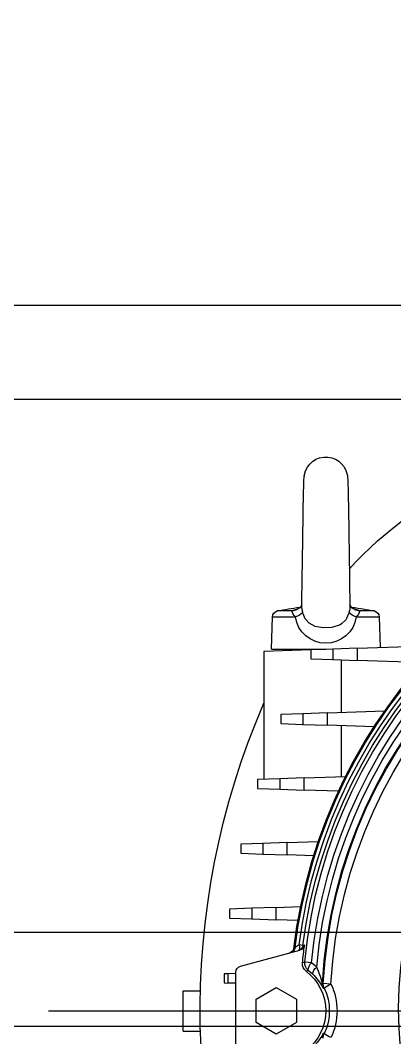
# Model space of a CAD drawing. Header units: millimetres. Extents: x 6561.5 to 6624.8, y 613.4 to 641.4.
# Drawn here: x 6612.1457 to 6612.2412, y 625.2381 to 625.4977 of the extents above; entities that cross this region are included whole.
import ezdxf

# ---------------------------------------------------------------- set-up
doc = ezdxf.new("R2010")
doc.units = ezdxf.units.MM
doc.layers.add('01-HATCH', color=8, linetype='Continuous')

# ---------------------------------------------------------------- blocks, each defined once
blk = doc.blocks.new('A$Cbc02c842')
at = {"ltscale": 5}
for p, q in [((0.3121974660627984, 0.2603895646868182), (0.3159112211899355, 0.2603895646868182)), ((0.3332555018153016, 0.2603895646868182), (0.3369692587277768, 0.2603895646868182)), ((0.3109456823278833, 0.2588826644056894), (0.3107418528554717, 0.2510987309034931)), ((0.316840387032471, 0.2588826644056894), (0.3109456823278833, 0.2588826644056894)), ((0.3382210424636014, 0.2588826644056894), (0.3323263386748749, 0.2588826644056894)), ((0.3384375290618209, 0.2506153747394251), (0.3382210424636014, 0.2588826644056894)), ((0.3165201933918524, 0.2508969468056534), (0.3002899347632138, 0.2514637199259937)), ((0.3165201933918524, 0.2477740585590595), (0.3165201933918524, 0.2508969468056534)), ((0.3165201933918524, 0.2508969468056534), (0.3227573091610338, 0.2506791419235128)), ((0.3227573091610338, 0.2506791419235128), (0.3227573091610338, 0.2479918634412002)), ((0.3227573091610338, 0.2506791419235128), (0.3283953241300424, 0.2504822581024087)), ((0.3384375290618209, 0.2506153747394251), (0.3245833623952876, 0.2506153747394251)), ((0.3283953241300424, 0.2504822581024087), (0.3283953241300424, 0.2481887472623043)), ((0.3283953241300424, 0.2504822581024087), (0.3404166957291181, 0.2500624625558316)), ((0.3404166957291181, 0.2500624625558316), (0.3404166957291181, 0.2174455961520039)), ((0.2997854900052062, 0.2471896698396563), (0.3165201933918524, 0.2477740585590595)), ((0.3227573091610338, 0.2479918634412002), (0.3165201933918524, 0.2477740585590595)), ((0.3206250290625121, 0.2344759256637303), (0.3206250290625121, 0.2479174025792759)), ((0.3283953241300424, 0.2481887472623043), (0.3227573091610338, 0.2479918634412002)), ((0.3241991825891546, 0.2343511134723144), (0.3095516158230112, 0.2348626177749225)), ((0.3241991825891546, 0.2312282252257205), (0.3241991825891546, 0.2343511134723144)), ((0.3241991825891546, 0.2343511134723144), (0.330436298358336, 0.2341333085901738)), ((0.330436298358336, 0.2341333085901738), (0.330436298358336, 0.2314460301078611)), ((0.330436298358336, 0.2341333085901738), (0.3360743133273445, 0.2339364247690696)), ((0.3360743133273445, 0.2339364247690696), (0.3360743133273445, 0.2316429139289653)), ((0.3122796667159946, 0.2308119865594449), (0.3241991825891546, 0.2312282252257205)), ((0.3206250290625121, 0.2181367363816094), (0.3206250290625121, 0.2311034130343046)), ((0.330436298358336, 0.2314460301078611), (0.3241991825891546, 0.2312282252257205)), ((0.3360743133273445, 0.2316429139289653), (0.330436298358336, 0.2314460301078611)), ((0.3301166939784252, 0.2178052801389754), (0.3195114890770583, 0.21817562205473)), ((0.3301166939784252, 0.2146823918923815), (0.3301166939784252, 0.2178052801389754)), ((0.3301166939784252, 0.2178052801389754), (0.3363538097476066, 0.2175874752569484)), ((0.3363538097476066, 0.2175874752569484), (0.3363538097476066, 0.2149001967745221)), ((0.3363538097476066, 0.2175874752569484), (0.3419918247166152, 0.2173905914357306)), ((0.3419918247166152, 0.2173905914357306), (0.3419918247166152, 0.2150970805956263)), ((0.321344050210655, 0.2143760444216127), (0.3301166939784252, 0.2146823918923815)), ((0.3363538097476066, 0.2149001967745221), (0.3301166939784252, 0.2146823918923815)), ((0.3419918247166152, 0.2150970805956263), (0.3363538097476066, 0.2149001967745221)), ((0.3344353839768246, 0.2012594468056363), (0.3264975990962284, 0.2015366403616667)), ((0.3344353839768246, 0.1981365585591561), (0.3344353839768246, 0.2012594468056363)), ((0.3344353839768246, 0.2012594468056363), (0.340672499746006, 0.2010416419236094)), ((0.340672499746006, 0.2010416419236094), (0.340672499746006, 0.1983543634411831)), ((0.340672499746006, 0.2010416419236094), (0.3463105147150145, 0.2008447581025052)), ((0.3463105147150145, 0.2008447581025052), (0.3463105147150145, 0.1985512472622872)), ((0.3276842793432024, 0.1979008047903221), (0.3344353839768246, 0.1981365585591561)), ((0.340672499746006, 0.1983543634411831), (0.3344353839768246, 0.1981365585591561)), ((0.3463105147150145, 0.1985512472622872), (0.340672499746006, 0.1983543634411831)), ((0.3372614237189282, 0.1847136134722973), (0.3310088178825481, 0.1849319592794814)), ((0.3372614237189282, 0.1815907252258171), (0.3372614237189282, 0.1847136134722973)), ((0.3372614237189282, 0.1847136134722973), (0.3434985394881096, 0.1844958085902704)), ((0.3434985394881096, 0.1844958085902704), (0.3434985394881096, 0.181808530107844)), ((0.3434985394881096, 0.1844958085902704), (0.3491365544571181, 0.1842989247691662)), ((0.3434985394881096, 0.181808530107844), (0.3372614237189282, 0.1815907252258171)), ((0.3491365544571181, 0.1820054139289482), (0.3434985394881096, 0.181808530107844)), ((0.3491365544571181, 0.1842989247691662), (0.3491365544571181, 0.1820054139289482)), ((0.3316788185377391, 0.1813957763570784), (0.3372614237189282, 0.1815907252258171)), ((0.3304163149998658, 0.1750226573539635), (0.3313758931801658, 0.175145728827431)), ((0.3463681592168086, 0.1697312008430458), (0.3311798222086964, 0.1738009034787069)), ((0.326916857225342, 0.1694814423865978), (0.3282188556897836, 0.1706228386663611)), ((0.3282188556897836, 0.1706228386663611), (0.3299702835258813, 0.1707910909053112)), ((0.3299702835258813, 0.1707910909053112), (0.3305302433357156, 0.1705431585660904)), ((0.3290769338539121, 0.1686996579942956), (0.3279719753393238, 0.1677374483603558)), ((0.3296002619611045, 0.1684292356974879), (0.3290769338539121, 0.1686996579942956)), ((0.3475416957292055, 0.1484650204134255), (0.3475416957292055, 0.1682018182847855)), ((0.3475416957292055, 0.1678575967991378), (0.3495571924297565, 0.1677872141033845)), ((0.3495571924297565, 0.1677872141033845), (0.3495571924297565, 0.1654254579280519)), ((0.3495571924297565, 0.1677872141033845), (0.3505343377812551, 0.1677530914358272)), ((0.3505343377812551, 0.1677530914358272), (0.3505343377812551, 0.1654595805956092)), ((0.3232719024556445, 0.1651771108797107), (0.3252324869292806, 0.165286214903233)), ((0.3252277914209571, 0.1640854481956353), (0.3250072939511028, 0.1641372743462739)), ((0.3252324869292806, 0.165286214903233), (0.3254566926964344, 0.1652409581823235)), ((0.3372500290618063, 0.1642753158694745), (0.3321041957290163, 0.1613043676092616)), ((0.3423958623955059, 0.1613043676092616), (0.3372500290618063, 0.1642753158694745)), ((0.3475416957292055, 0.1653550752322985), (0.3495571924297565, 0.1654254579280519)), ((0.3505343377812551, 0.1654595805956092), (0.3495571924297565, 0.1654254579280519)), ((0.3321041957290163, 0.1613043676092616), (0.3321041957290163, 0.1553624710888357)), ((0.3423958623955059, 0.1553624710888357), (0.3423958623955059, 0.1613043676092616)), ((0.3610000290620974, 0.1634792526824072), (0.3565789552533261, 0.1634792526824072)), ((0.3610000290620974, 0.1583334193490487), (0.3610000290620974, 0.1634792526824072)), ((0.3610000290620974, 0.1583334193490487), (0.3566458623956805, 0.1583334193490487)), ((0.3610000290620974, 0.1531875860156902), (0.3610000290620974, 0.1583334193490487)), ((0.3321041957290163, 0.1553624710888357), (0.3372500290618063, 0.1523915228286228)), ((0.3372500290618063, 0.1523915228286228), (0.3423958623955059, 0.1553624710888357)), ((0.3610000290620974, 0.1531875860156902), (0.3565789552533261, 0.1531875860156902)), ((0.3250072939511028, 0.1525295643519371), (0.3252277914209571, 0.152581390502462))]:
    blk.add_line(p, q, dxfattribs=at)
at = {"ltscale": 0.5}
blk.add_line((0.3953048170499187, 0.1583334193490487), (0.01134648371703406, 0.1583334193490487), dxfattribs=at)
at = {"ltscale": 5, "flags": 128}
for points in [[(0.3191549859341194, 0.2952718501057348), (0.319058301314044, 0.2946789942041619), (0.3189909282202734, 0.2938014466597565), (0.3189431670900831, 0.2927178064483655), (0.3189083344761912, 0.2915973844837367), (0.3188747760179922, 0.2901936694865412), (0.3188491430230442, 0.2889236216848872), (0.3188232824024908, 0.2874994137657154), (0.3187830949202635, 0.2850355437061012), (0.3187413856587682, 0.2822136133219715), (0.3186988283989649, 0.2791354884588486), (0.3186559242624298, 0.275918058880336), (0.3186180400600733, 0.2730570744860756), (0.3185847233128243, 0.2705800977777812), (0.3185488972851545, 0.2680099948107113), (0.3185118713593056, 0.2655101114197009), (0.3184932049045983, 0.2643272352628969), (0.3184738035108694, 0.2631619051371104), (0.3184517652246086, 0.2619166446807526)], [(0.3307160988890701, 0.2618669935034745), (0.3307158422051089, 0.2618801870347056), (0.3306945996730519, 0.2630647346618957), (0.3306743842024389, 0.264273852074723), (0.3306347101881784, 0.2668471228041085), (0.3305960601330753, 0.2695571768178411), (0.3305595113008621, 0.2722457553257414), (0.3305263646846015, 0.2747408417370139), (0.3304914413913593, 0.2773780771491943), (0.3304505359340055, 0.2804099779137346), (0.330408910651613, 0.2833527309117585), (0.3303715562835805, 0.2858053402952123), (0.33034863218586, 0.2871978048455617), (0.3303192015930563, 0.2888251095290002), (0.330277854706992, 0.2907250316380328), (0.3302358317316703, 0.292193757189068), (0.3301802889202463, 0.2935701476145027), (0.3301057821456652, 0.2946635527561625), (0.3300047382610956, 0.2953054111938513)], [(0.3159112211899355, 0.2603895646868182), (0.3174161999388616, 0.2609038553092091), (0.3175427224662144, 0.2609304049992147)], [(0.3186731828138818, 0.2600356906193042), (0.3187645889777286, 0.2596619539055496), (0.3192729747372596, 0.2584489761302962), (0.3194604354860076, 0.2581628709675101), (0.3205604598272203, 0.2571032494616361), (0.3209636059311833, 0.2568579554553594), (0.3230275079988587, 0.2561576436615383), (0.3252819752481173, 0.2560488809925232), (0.3273022022842724, 0.2564598281814483), (0.3288039519668473, 0.2572441203998892), (0.3298700214065775, 0.2584097833579904), (0.3304030955571307, 0.2596654058151557), (0.3304935428061526, 0.2600356816465705)], [(0.3304935428061526, 0.2600356816465705), (0.3306931680237994, 0.2612934294580214), (0.3307033059347759, 0.2618670928874849)], [(0.3316018654625168, 0.2609270302470463), (0.3318471193053938, 0.2608776695253141), (0.3332555018153016, 0.2603895646868182)], [(0.3300187930537959, 0.1751273835710094), (0.3301053202233106, 0.1751045889959073), (0.3304163149998658, 0.1750226573539635)], [(0.3313758931801658, 0.175145728827431), (0.3313283279696861, 0.1748754803357429), (0.3313015162441388, 0.1746162259295829), (0.3312963037599275, 0.1743761435758984), (0.3313128549382327, 0.174162806474726), (0.33135064768544, 0.1739829441693814), (0.3314084898622696, 0.1738422302681215), (0.3314845568841065, 0.1737451034752553), (0.3315764492792823, 0.1736946275754576)], [(0.3324328705632524, 0.1744912572060571), (0.3325191538490344, 0.1744685146803135), (0.3326712228401902, 0.174428431337958)], [(0.3254566926964344, 0.1652409581823235), (0.3254740398290323, 0.1652879397760785), (0.3254976499322311, 0.1653748317194754), (0.3256242798427138, 0.1658679897645357), (0.3259703518936021, 0.1670814917361554), (0.326704211270453, 0.1690305876219895), (0.326916857225342, 0.1694814423865978)], [(0.3279719753393238, 0.1677374483603558), (0.3275793936093123, 0.1673395721267639), (0.3262069538134256, 0.1656490000711415), (0.3255492297350884, 0.1646147687527559), (0.3253066147292429, 0.1641978138086984), (0.3252277914209571, 0.1640854481956353)], [(0.3252277914209571, 0.152581390502462), (0.3252385082344063, 0.1525733987122635), (0.3253808960673723, 0.1523420223057315), (0.3256369117145823, 0.1519041737881821), (0.326098121523728, 0.1511785066692823), (0.3266912466908707, 0.1503593167706754), (0.3279719753393238, 0.1489293903377416)]]:
    blk.add_lwpolyline(points, dxfattribs=at)
at = {"ltscale": 5}
for centre, radius, start, end in [((0.3245833623952876, 0.2941570414060948), 0.005541666666663492, 0, 168.5932544934393), ((0.2386630326320756, 0.1967047562521316), 0.1092499999999369, 42.91628040426706, 64.35719102762226), ((0.20029169572922, 0.1583334193490487), 0.1333958333332563, 6.816609940236508, 83.12945371587978), ((0.20029169572922, 0.1583334193490487), 0.1331253762842723, 6.97135393454006, 83.02864602979899), ((0.20029169572922, 0.1583334193490487), 0.1311904996773083, 7.308616219228536, 82.69138375835804), ((0.20029169572922, 0.1583334193490487), 0.1321579379807889, 7.308616219228536, 82.69138375835804), ((0.20029169572922, 0.1583334193490487), 0.1285161004811676, 5.487323550545765, 84.5126764764082), ((0.20029169572922, 0.1583334193490487), 0.1302755913958649, 5.487323550545765, 84.5126764764082), ((0.20029169572922, 0.1583334193490487), 0.1253554568359062, 3.158804521976176, 86.84119548531571), ((0.20029169572922, 0.1583334193490487), 0.1251340987575032, 3.185151804301221, 86.81484819750438), ((0.20029169572922, 0.1583334193490487), 0.1271149477506036, 5.031322566690609, 84.96867746321706), ((0.20029169572922, 0.1583334193490487), 0.1231704808802888, 3.185151804301221, 86.81484819750438), ((0.20029169572922, 0.1583334193490487), 0.1056855187303239, 200.5776930267063, 110.3864641445304), ((0.3125284730924704, 0.2588412175709323), 0.001583333333332581, 102.0670999493467, 178.500000002343), ((0.3245833623952876, 0.2024522244490186), 0.05924648362378004, 96.49910984566829, 102.0670999493467), ((0.3156706800430129, 0.2640167061925354), 0.003635108739225935, 273.7941286130951, 294.8601197001697), ((0.3192817666424617, 0.2614279525053576), 0.003526871972924326, 197.1228662172012, 226.1937142897799), ((0.3154602600454837, 0.2631096245368667), 0.004446565241896403, 288.0821605568837, 316.2664799126582), ((0.3163854141041611, 0.2627866924802333), 0.002213946521856682, 291.0786842968538, 339.3429165768376), ((0.3239615136701559, 0.2615780177169995), 0.005508649210258182, 176.482436908295, 196.2591788871673), ((0.3337064680501953, 0.263109652495416), 0.00444659256066379, 223.7338419082517, 251.9179219846758), ((0.3326485904165111, 0.2626659689356643), 0.002047944495754192, 198.8014627416403, 253.3751862488264), ((0.3245833623952876, 0.2024522244490186), 0.05924648362378004, 77.93290005065332, 83.49014091491716), ((0.3334964732332537, 0.2640191321245879), 0.00363755783592531, 246.5316891555888, 266.2016374179397), ((0.3298476838183433, 0.261450930585454), 0.003569274585790404, 313.9827835620701, 342.7007848632481), ((0.3366382516990143, 0.2588412175709323), 0.001583333333332581, 1.499999997656962, 77.93290005065332), ((0.324583362853673, 0.2599433477683419), 0.007815287823746154, 187.8002005432504, 352.1997994567496), ((0.2386630326320756, 0.1967047562521316), 0.1092499999999369, 29.37300070030554, 29.56832058364938), ((0.1587291957287107, 0.1583334193490487), 0.1979166666665523, 334.3571910570085, 23.36457501485967), ((0.20029169572922, 0.1583334193490487), 0.1308096212613747, 5.355770690941233, 7.376264792467309), ((0.331589587339522, 0.1753309063360007), 0.0015839243055035, 187.3825018767154, 255.0069147458836), ((0.3319862403607203, 0.1752233583566181), 0.001582702287747449, 187.2852392186032, 254.9940938300684), ((0.4436127863020829, 0.3552285416365635), 0.2121955222122602, 238.0667119071921, 238.4023925881596), ((0.3340039572196929, 0.1746827209703383), 0.001582710224466027, 186.9482079868934, 254.994048306666), ((0.3342436076475224, 0.1746198331679238), 0.001583991364581305, 186.9403037399717, 255.0050893187334), ((0.325161757196156, 0.1672284343636079), 0.002855944898600703, 10.26665759370525, 52.0813019654474), ((0.3262926592799431, 0.1686103974270168), 0.002785705001222448, 1.836206397320094, 46.254412186624), ((0.327605173416714, 0.1705648286679775), 0.002375908336765177, 308.2761050647215, 5.464666541002158), ((0.3281665314009388, 0.1703215045228603), 0.002374081848987358, 307.1504103858303, 5.3571718209762), ((0.3459583623955496, 0.1682018182847855), 0.001583333333332467, 0, 75.00000000615547), ((0.3372500290618063, 0.1583334193490487), 0.0126666666666595, 127.1518115167976, 232.8481884832024), ((0.3376262116137241, 0.1583334193490487), 0.01590227358516361, 154.5096347996017, 205.4903652003983), ((0.3209854889876169, 0.1593932745520874), 0.006219360836046809, 49.7098325337889, 68.43057329964705), ((0.3371684987598655, 0.1583334193490487), 0.01347514880198242, 154.4874971560134, 205.5125028439866), ((0.3228602980991582, 0.1651546259610654), 0.002375835747338154, 334.6461179416691, 3.175030562636613), ((0.3230844431739115, 0.165110462884229), 0.002375836025380462, 334.4414469610599, 3.148615603782604), ((0.3209854889876169, 0.1572735641460099), 0.006219360836066286, 291.5694267003529, 310.2901674662111), ((0.3228602980991582, 0.1515122127370319), 0.002375835747339944, 356.8249694373633, 25.35388205833096), ((0.3230844431739115, 0.1515563758138683), 0.002375836025379243, 356.8513843962174, 25.55855303894012)]:
    blk.add_arc(centre, radius, start, end, dxfattribs=at)

msp = doc.modelspace()

# ---------------------------------------------------------------- hatches: boundary and pattern name
at = {"layer": '01-HATCH', "transparency": 33554687}
h = msp.add_hatch(dxfattribs=at)
h.set_pattern_fill('BRICKS', color=256, scale=0.8, pattern_type=2)
h.set_pattern_definition([(0, (62.33247168198977, -0.8151436306175128), (0.2, 0.16), [0.376, -0.024]), (0, (62.33247168198977, -0.6791436306175456), (0.2, 0.16), [0.376, -0.024]), (90, (62.33247168198977, -0.8151436306175128), (-0.2, 0.16), [0.136, -0.184]), (90, (62.30847168198852, -0.8151436306175128), (-0.2, 0.16), [0.136, -0.184])])
h.paths.add_polyline_path([(6612.642796044278, 626.0865973471246), (6612.642796044189, 625.0865973471246), (6609.442796043634, 625.0865973467608), (6609.442796041733, 626.0865973467608)])

# ---------------------------------------------------------------- block references
at = {"xscale": -1}
msp.add_blockref('A$Cbc02c842', (6612.548214996643, 625.086597261441), dxfattribs=at)

doc.saveas('drawing.dxf')
